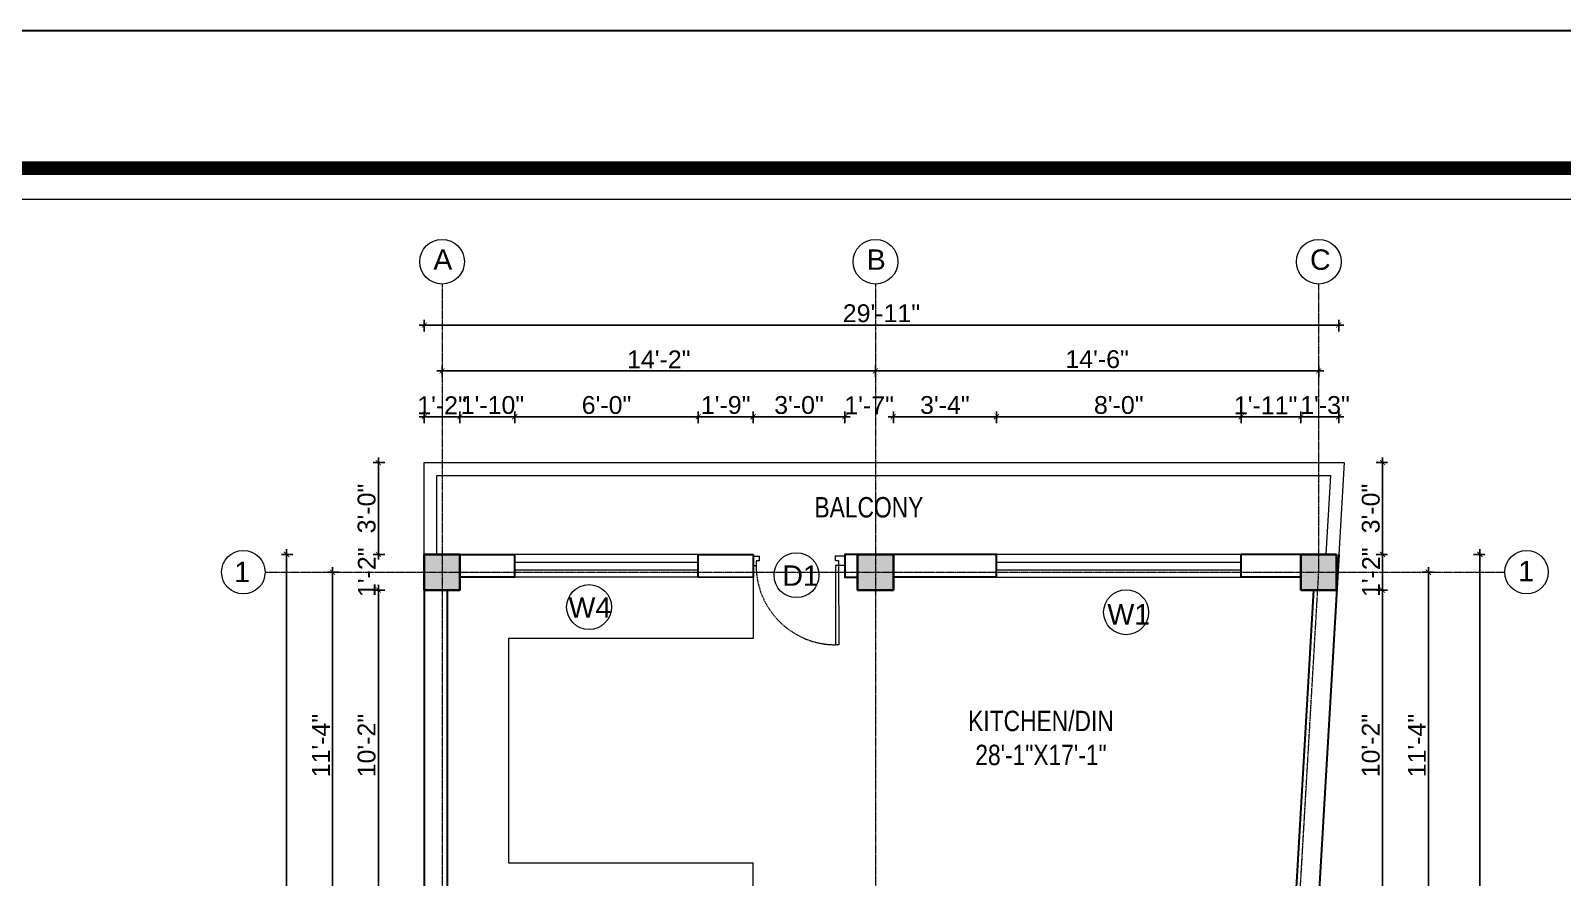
# Model space of a CAD drawing. Header units: inches. Extents: x 94382 to 101671, y 6219 to 10323.
# Drawn here: x 95081 to 95682, y 7493 to 7826 of the extents above; entities that cross this region are included whole.
import ezdxf

# ---------------------------------------------------------------- set-up
doc = ezdxf.new("R2010")
doc.units = ezdxf.units.IN
doc.header["$MEASUREMENT"] = 0
doc.linetypes.add('CENTER', pattern=[2, 1.25, -0.25, 0.25, -0.25])
doc.linetypes.add('HIDDEN', pattern=[0.375, 0.25, -0.125])
for name, color, linetype, lineweight in [('Annotate-Lite.w', 4, 'Continuous', 9), ('Annotations-Bold.w', 2, 'Continuous', 13), ('COLOUM', 3, 'Continuous', 35), ('DIM-2', 4, 'Continuous', 20), ('Door-Window.w', 4, 'Continuous', 15), ('FURNT', 31, 'Continuous', 15), ('wall', 240, 'Continuous', 30), ('wall light', 6, 'Continuous', 18), ('window', 130, 'Continuous', 13)]:
    doc.layers.add(name, color=color, linetype=linetype, lineweight=lineweight)
doc.styles.add('ARAIL', font='arial.ttf')
doc.styles.add('DIM', font='arial.ttf', dxfattribs={"width": 0.8})
doc.styles.add('gaurav', font='arial.ttf')
doc.dimstyles.new('8 inch dim', dxfattribs={"dimtxt": 7, "dimasz": 2, "dimexe": 2, "dimexo": 1, "dimgap": 1, "dimtad": 1, "dimdec": 0, "dimzin": 3, "dimdsep": 46, "dimlunit": 4, "dimtxsty": 'ARAIL', "dimblk": 'ARCHTICK', "dimcen": 0.09, "dimdle": 2, "dimadec": 0, "dimazin": 0, "dimtfac": 1, "dimtdec": 0, "dimtix": 1, "dimtofl": 0, "dimtmove": 1, "dimatfit": 3, "dimldrblk": 'ARCHTICK', "dimfxlon": 1, "dimtolj": 1, "dimtzin": 0, "dimarcsym": 0})

# ---------------------------------------------------------------- blocks, each defined once
blk = doc.blocks.new('column 14')
at = {"layer": 'COLOUM'}
h = blk.add_hatch(color=256, dxfattribs=at)
h.dxf.hatch_style = 1
h.paths.add_polyline_path([(7, 7), (-7, 7), (-7, -7), (7, -7)])
blk.add_lwpolyline([(7, 7), (7, -7), (-7, -7), (-7, 7)], close=True, dxfattribs=at)
blk = doc.blocks.new('*U9')
at = {"layer": 'Door-Window.w', "ltscale": 3}
for p, q in [((11067.44, 10097.93), (11092.24, 10116.76)), ((11068.18, 10096.96), (11093, 10115.8)), ((11092.24, 10116.76), (11093, 10115.8)), ((11063.03, 10097.66), (11065.96, 10099.89)), ((11065.25, 10094.74), (11063.03, 10097.66)), ((11066.71, 10095.85), (11065.25, 10094.74)), ((11065.96, 10099.89), (11067.44, 10097.93)), ((11065.97, 10096.82), (11067.44, 10097.93)), ((11066.71, 10095.85), (11065.97, 10096.82)), ((11067.44, 10097.93), (11068.18, 10096.96)), ((11084.8, 10072.06), (11083.33, 10070.95)), ((11084.8, 10072.06), (11085.54, 10071.08)), ((11085.54, 10071.08), (11087, 10072.19)), ((11087.74, 10071.22), (11087, 10072.19)), ((11084.81, 10068.99), (11083.33, 10070.95)), ((11084.81, 10068.99), (11087.74, 10071.22))]:
    blk.add_line(p, q, dxfattribs=at)
at = {"layer": 'Door-Window.w', "color": 9, "linetype": 'HIDDEN', "lineweight": 18}
blk.add_arc((11068.18, 10096.96), 31.16, 307.2347, 37.1906, dxfattribs=at)
blk = doc.blocks.new('_ArchTick')
at = {"color": 0, "linetype": 'ByBlock', "const_width": 0.15}
blk.add_lwpolyline([(-0.5, -0.5), (0.5, 0.5)], dxfattribs=at)
blk = doc.blocks.new('*D258')
at = {"layer": 'Defpoints', "color": 0, "transparency": 16777216}
for p in [(95235.56, 7620.06), (95217.56, 7606.06), (95235.56, 7606.06)]:
    blk.add_point(p, dxfattribs=at)
at = {"layer": 'DIM-2', "color": 0, "lineweight": -2, "transparency": 16777216}
for p, q in [((95220.06, 7620.06), (95215.56, 7620.06)), ((95217.56, 7620.06), (95217.56, 7622.06)), ((95220.06, 7606.06), (95215.56, 7606.06)), ((95217.56, 7606.06), (95217.56, 7604.06))]:
    blk.add_line(p, q, dxfattribs=at)
at = {"layer": 'DIM-2', "color": 0, "lineweight": -2, "transparency": 16777216, "xscale": 2, "yscale": 2, "zscale": 2}
for p, rotation in [((95217.56, 7620.06), 270), ((95217.56, 7606.06), 90)]:
    blk.add_blockref('_ArchTick', p, dxfattribs=dict(at, rotation=rotation))
at = {"layer": 'DIM-2', "color": 0, "transparency": 16777216, "insert": (95213.04, 7613.06), "char_height": 7, "attachment_point": 5, "rotation": 90, "style": 'ARAIL'}
blk.add_mtext('\\A1;1\'-2"', dxfattribs=at)
blk = doc.blocks.new('*D259')
at = {"layer": 'Defpoints', "color": 0, "transparency": 16777216}
for p in [(95235.56, 7606.06), (95217.56, 7484.06), (95235.56, 7484.06)]:
    blk.add_point(p, dxfattribs=at)
at = {"layer": 'DIM-2', "color": 0, "lineweight": -2, "transparency": 16777216}
for p, q in [((95217.56, 7608.06), (95217.56, 7482.06)), ((95220.06, 7606.06), (95215.56, 7606.06)), ((95220.06, 7484.06), (95215.56, 7484.06))]:
    blk.add_line(p, q, dxfattribs=at)
at = {"layer": 'DIM-2', "color": 0, "lineweight": -2, "transparency": 16777216, "xscale": 2, "yscale": 2, "zscale": 2}
for p, rotation in [((95217.56, 7606.06), 90), ((95217.56, 7484.06), 270)]:
    blk.add_blockref('_ArchTick', p, dxfattribs=dict(at, rotation=rotation))
at = {"layer": 'DIM-2', "color": 0, "transparency": 16777216, "insert": (95212.98, 7545.06), "char_height": 7, "attachment_point": 5, "rotation": 90, "style": 'ARAIL'}
blk.add_mtext('\\A1;10\'-2"', dxfattribs=at)
blk = doc.blocks.new('*D264')
at = {"layer": 'Defpoints', "color": 0, "transparency": 16777216}
for p in [(95199.56, 7613.06), (95235.56, 7613.06), (95235.56, 7477.06)]:
    blk.add_point(p, dxfattribs=at)
at = {"layer": 'DIM-2', "color": 0, "lineweight": -2, "transparency": 16777216}
for p, q in [((95202.06, 7613.06), (95197.56, 7613.06)), ((95199.56, 7475.06), (95199.56, 7615.06)), ((95202.06, 7477.06), (95197.56, 7477.06))]:
    blk.add_line(p, q, dxfattribs=at)
at = {"layer": 'DIM-2', "color": 0, "lineweight": -2, "transparency": 16777216, "xscale": 2, "yscale": 2, "zscale": 2}
for p, rotation in [((95199.56, 7613.06), 90), ((95199.56, 7477.06), 270)]:
    blk.add_blockref('_ArchTick', p, dxfattribs=dict(at, rotation=rotation))
at = {"layer": 'DIM-2', "color": 0, "transparency": 16777216, "insert": (95195.04, 7545.06), "char_height": 7, "attachment_point": 5, "rotation": 90, "style": 'ARAIL'}
blk.add_mtext('\\A1;11\'-4"', dxfattribs=at)
blk = doc.blocks.new('*D265')
at = {"layer": 'Defpoints', "color": 0, "transparency": 16777216}
for p in [(95593.43, 7606.06), (95585.5, 7484.06), (95611.43, 7484.06)]:
    blk.add_point(p, dxfattribs=at)
at = {"layer": 'DIM-2', "color": 0, "lineweight": -2, "transparency": 16777216}
for p, q in [((95611.43, 7608.06), (95611.43, 7482.06)), ((95608.93, 7606.06), (95613.43, 7606.06)), ((95608.93, 7484.06), (95613.43, 7484.06))]:
    blk.add_line(p, q, dxfattribs=at)
at = {"layer": 'DIM-2', "color": 0, "lineweight": -2, "transparency": 16777216, "xscale": 2, "yscale": 2, "zscale": 2}
for p, rotation in [((95611.43, 7606.06), 90), ((95611.43, 7484.06), 270)]:
    blk.add_blockref('_ArchTick', p, dxfattribs=dict(at, rotation=rotation))
at = {"layer": 'DIM-2', "color": 0, "transparency": 16777216, "insert": (95606.86, 7545.06), "char_height": 7, "attachment_point": 5, "rotation": 90, "style": 'ARAIL'}
blk.add_mtext('\\A1;10\'-2"', dxfattribs=at)
blk = doc.blocks.new('*D271')
at = {"layer": 'Defpoints', "color": 0, "transparency": 16777216}
for p in [(95586.43, 7613.06), (95629.43, 7613.06), (95578.5, 7477.06)]:
    blk.add_point(p, dxfattribs=at)
at = {"layer": 'DIM-2', "color": 0, "lineweight": -2, "transparency": 16777216}
for p, q in [((95626.93, 7613.06), (95631.43, 7613.06)), ((95629.43, 7475.06), (95629.43, 7615.06)), ((95626.93, 7477.06), (95631.43, 7477.06))]:
    blk.add_line(p, q, dxfattribs=at)
at = {"layer": 'DIM-2', "color": 0, "lineweight": -2, "transparency": 16777216, "xscale": 2, "yscale": 2, "zscale": 2}
for p, rotation in [((95629.43, 7613.06), 90), ((95629.43, 7477.06), 270)]:
    blk.add_blockref('_ArchTick', p, dxfattribs=dict(at, rotation=rotation))
at = {"layer": 'DIM-2', "color": 0, "transparency": 16777216, "insert": (95624.92, 7545.06), "char_height": 7, "attachment_point": 5, "rotation": 90, "style": 'ARAIL'}
blk.add_mtext('\\A1;11\'-4"', dxfattribs=at)
blk = doc.blocks.new('*D272')
at = {"layer": 'Defpoints', "color": 0, "transparency": 16777216}
for p in [(95594.25, 7620.06), (95611.43, 7620.06), (95593.43, 7606.06)]:
    blk.add_point(p, dxfattribs=at)
at = {"layer": 'DIM-2', "color": 0, "lineweight": -2, "transparency": 16777216}
for p, q in [((95608.93, 7620.06), (95613.43, 7620.06)), ((95611.43, 7604.06), (95611.43, 7622.06)), ((95608.93, 7606.06), (95613.43, 7606.06))]:
    blk.add_line(p, q, dxfattribs=at)
at = {"layer": 'DIM-2', "color": 0, "lineweight": -2, "transparency": 16777216, "xscale": 2, "yscale": 2, "zscale": 2}
for p, rotation in [((95611.43, 7620.06), 90), ((95611.43, 7606.06), 270)]:
    blk.add_blockref('_ArchTick', p, dxfattribs=dict(at, rotation=rotation))
at = {"layer": 'DIM-2', "color": 0, "transparency": 16777216, "insert": (95606.92, 7613.06), "char_height": 7, "attachment_point": 5, "rotation": 90, "style": 'ARAIL'}
blk.add_mtext('\\A1;1\'-2"', dxfattribs=at)
blk = doc.blocks.new('*D273')
at = {"layer": 'Defpoints', "color": 0, "transparency": 16777216}
for p in [(95596.35, 7656.06), (95611.43, 7656.06), (95593.43, 7620.06)]:
    blk.add_point(p, dxfattribs=at)
at = {"layer": 'DIM-2', "color": 0, "lineweight": -2, "transparency": 16777216}
for p, q in [((95608.93, 7656.06), (95613.43, 7656.06)), ((95611.43, 7618.06), (95611.43, 7658.06)), ((95608.93, 7620.06), (95613.43, 7620.06))]:
    blk.add_line(p, q, dxfattribs=at)
at = {"layer": 'DIM-2', "color": 0, "lineweight": -2, "transparency": 16777216, "xscale": 2, "yscale": 2, "zscale": 2}
for p, rotation in [((95611.43, 7656.06), 90), ((95611.43, 7620.06), 270)]:
    blk.add_blockref('_ArchTick', p, dxfattribs=dict(at, rotation=rotation))
at = {"layer": 'DIM-2', "color": 0, "transparency": 16777216, "insert": (95606.85, 7638.06), "char_height": 7, "attachment_point": 5, "rotation": 90, "style": 'ARAIL'}
blk.add_mtext('\\A1;3\'-0"', dxfattribs=at)
blk = doc.blocks.new('*D274')
at = {"layer": 'Defpoints', "color": 0, "transparency": 16777216}
for p in [(95217.56, 7656.06), (95235.56, 7656.06), (95235.56, 7620.06)]:
    blk.add_point(p, dxfattribs=at)
at = {"layer": 'DIM-2', "color": 0, "lineweight": -2, "transparency": 16777216}
for p, q in [((95220.06, 7656.06), (95215.56, 7656.06)), ((95217.56, 7618.06), (95217.56, 7658.06)), ((95220.06, 7620.06), (95215.56, 7620.06))]:
    blk.add_line(p, q, dxfattribs=at)
at = {"layer": 'DIM-2', "color": 0, "lineweight": -2, "transparency": 16777216, "xscale": 2, "yscale": 2, "zscale": 2}
for p, rotation in [((95217.56, 7656.06), 90), ((95217.56, 7620.06), 270)]:
    blk.add_blockref('_ArchTick', p, dxfattribs=dict(at, rotation=rotation))
at = {"layer": 'DIM-2', "color": 0, "transparency": 16777216, "insert": (95212.98, 7638.06), "char_height": 7, "attachment_point": 5, "rotation": 90, "style": 'ARAIL'}
blk.add_mtext('\\A1;3\'-0"', dxfattribs=at)
blk = doc.blocks.new('*D257')
at = {"layer": 'Defpoints', "color": 0, "transparency": 16777216}
for p in [(95235.56, 7620.06), (95181.56, 7327.06), (95235.56, 7327.06)]:
    blk.add_point(p, dxfattribs=at)
at = {"layer": 'DIM-2', "color": 0, "lineweight": -2, "transparency": 16777216}
for p, q in [((95184.06, 7620.06), (95179.56, 7620.06)), ((95181.56, 7622.06), (95181.56, 7325.06)), ((95184.06, 7327.06), (95179.56, 7327.06))]:
    blk.add_line(p, q, dxfattribs=at)
at = {"layer": 'DIM-2', "color": 0, "lineweight": -2, "transparency": 16777216, "xscale": 2, "yscale": 2, "zscale": 2}
for p, rotation in [((95181.56, 7620.06), 90), ((95181.56, 7327.06), 270)]:
    blk.add_blockref('_ArchTick', p, dxfattribs=dict(at, rotation=rotation))
at = {"layer": 'DIM-2', "color": 0, "transparency": 16777216, "insert": (95176.98, 7473.56), "char_height": 7, "attachment_point": 5, "rotation": 90, "style": 'ARAIL'}
blk.add_mtext('\\A1;24\'-5"', dxfattribs=at)
blk = doc.blocks.new('*D285')
at = {"layer": 'Defpoints', "color": 0, "transparency": 16777216}
for p in [(95249.56, 7674.06), (95235.56, 7620.06), (95249.56, 7620.06)]:
    blk.add_point(p, dxfattribs=at)
at = {"layer": 'DIM-2', "color": 0, "lineweight": -2, "transparency": 16777216}
for p, q in [((95233.56, 7674.06), (95251.56, 7674.06)), ((95235.56, 7671.56), (95235.56, 7676.06)), ((95249.56, 7671.56), (95249.56, 7676.06))]:
    blk.add_line(p, q, dxfattribs=at)
at = {"layer": 'DIM-2', "color": 0, "lineweight": -2, "transparency": 16777216, "xscale": 2, "yscale": 2, "zscale": 2, "rotation": 180}
blk.add_blockref('_ArchTick', (95235.56, 7674.06), dxfattribs=at)
at = {"layer": 'DIM-2', "color": 0, "lineweight": -2, "transparency": 16777216, "xscale": 2, "yscale": 2, "zscale": 2}
blk.add_blockref('_ArchTick', (95249.56, 7674.06), dxfattribs=at)
at = {"layer": 'DIM-2', "color": 0, "transparency": 16777216, "insert": (95242.56, 7678.57), "char_height": 7, "attachment_point": 5, "style": 'ARAIL'}
blk.add_mtext('\\A1;1\'-2"', dxfattribs=at)
blk = doc.blocks.new('*D286')
at = {"layer": 'Defpoints', "color": 0, "transparency": 16777216}
for p in [(95271.06, 7674.06), (95249.56, 7620.06), (95271.06, 7620.06)]:
    blk.add_point(p, dxfattribs=at)
at = {"layer": 'DIM-2', "color": 0, "lineweight": -2, "transparency": 16777216}
for p, q in [((95247.56, 7674.06), (95273.06, 7674.06)), ((95249.56, 7671.56), (95249.56, 7676.06)), ((95271.06, 7671.56), (95271.06, 7676.06))]:
    blk.add_line(p, q, dxfattribs=at)
at = {"layer": 'DIM-2', "color": 0, "lineweight": -2, "transparency": 16777216, "xscale": 2, "yscale": 2, "zscale": 2, "rotation": 180}
blk.add_blockref('_ArchTick', (95249.56, 7674.06), dxfattribs=at)
at = {"layer": 'DIM-2', "color": 0, "lineweight": -2, "transparency": 16777216, "xscale": 2, "yscale": 2, "zscale": 2}
blk.add_blockref('_ArchTick', (95271.06, 7674.06), dxfattribs=at)
at = {"layer": 'DIM-2', "color": 0, "transparency": 16777216, "insert": (95262.31, 7678.63), "char_height": 7, "attachment_point": 5, "style": 'ARAIL'}
blk.add_mtext('\\A1;1\'-10"', dxfattribs=at)
blk = doc.blocks.new('*D287')
at = {"layer": 'Defpoints', "color": 0, "transparency": 16777216}
for p in [(95343.06, 7674.06), (95271.06, 7620.06), (95343.06, 7620.06)]:
    blk.add_point(p, dxfattribs=at)
at = {"layer": 'DIM-2', "color": 0, "lineweight": -2, "transparency": 16777216}
for p, q in [((95269.06, 7674.06), (95345.06, 7674.06)), ((95271.06, 7671.56), (95271.06, 7676.06)), ((95343.06, 7671.56), (95343.06, 7676.06))]:
    blk.add_line(p, q, dxfattribs=at)
at = {"layer": 'DIM-2', "color": 0, "lineweight": -2, "transparency": 16777216, "xscale": 2, "yscale": 2, "zscale": 2, "rotation": 180}
blk.add_blockref('_ArchTick', (95271.06, 7674.06), dxfattribs=at)
at = {"layer": 'DIM-2', "color": 0, "lineweight": -2, "transparency": 16777216, "xscale": 2, "yscale": 2, "zscale": 2}
blk.add_blockref('_ArchTick', (95343.06, 7674.06), dxfattribs=at)
at = {"layer": 'DIM-2', "color": 0, "transparency": 16777216, "insert": (95307.06, 7678.63), "char_height": 7, "attachment_point": 5, "style": 'ARAIL'}
blk.add_mtext('\\A1;6\'-0"', dxfattribs=at)
blk = doc.blocks.new('*D288')
at = {"layer": 'Defpoints', "color": 0, "transparency": 16777216}
for p in [(95364.55, 7674.06), (95343.06, 7620.06), (95364.55, 7620.05)]:
    blk.add_point(p, dxfattribs=at)
at = {"layer": 'DIM-2', "color": 0, "lineweight": -2, "transparency": 16777216}
for p, q in [((95341.06, 7674.06), (95366.55, 7674.06)), ((95343.06, 7671.56), (95343.06, 7676.06)), ((95364.55, 7671.56), (95364.55, 7676.06))]:
    blk.add_line(p, q, dxfattribs=at)
at = {"layer": 'DIM-2', "color": 0, "lineweight": -2, "transparency": 16777216, "xscale": 2, "yscale": 2, "zscale": 2, "rotation": 180}
blk.add_blockref('_ArchTick', (95343.06, 7674.06), dxfattribs=at)
at = {"layer": 'DIM-2', "color": 0, "lineweight": -2, "transparency": 16777216, "xscale": 2, "yscale": 2, "zscale": 2}
blk.add_blockref('_ArchTick', (95364.55, 7674.06), dxfattribs=at)
at = {"layer": 'DIM-2', "color": 0, "transparency": 16777216, "insert": (95353.81, 7678.63), "char_height": 7, "attachment_point": 5, "style": 'ARAIL'}
blk.add_mtext('\\A1;1\'-9"', dxfattribs=at)
blk = doc.blocks.new('*D289')
at = {"layer": 'Defpoints', "color": 0, "transparency": 16777216}
for p in [(95400.56, 7674.06), (95364.55, 7620.05), (95400.56, 7620.06)]:
    blk.add_point(p, dxfattribs=at)
at = {"layer": 'DIM-2', "color": 0, "lineweight": -2, "transparency": 16777216}
for p, q in [((95362.55, 7674.06), (95402.56, 7674.06)), ((95364.55, 7671.56), (95364.55, 7676.06)), ((95400.56, 7671.56), (95400.56, 7676.06))]:
    blk.add_line(p, q, dxfattribs=at)
at = {"layer": 'DIM-2', "color": 0, "lineweight": -2, "transparency": 16777216, "xscale": 2, "yscale": 2, "zscale": 2, "rotation": 180}
blk.add_blockref('_ArchTick', (95364.55, 7674.06), dxfattribs=at)
at = {"layer": 'DIM-2', "color": 0, "lineweight": -2, "transparency": 16777216, "xscale": 2, "yscale": 2, "zscale": 2}
blk.add_blockref('_ArchTick', (95400.56, 7674.06), dxfattribs=at)
at = {"layer": 'DIM-2', "color": 0, "transparency": 16777216, "insert": (95382.56, 7678.63), "char_height": 7, "attachment_point": 5, "style": 'ARAIL'}
blk.add_mtext('\\A1;3\'-0"', dxfattribs=at)
blk = doc.blocks.new('*D290')
at = {"layer": 'Defpoints', "color": 0, "transparency": 16777216}
for p in [(95419.56, 7674.06), (95400.56, 7620.06), (95419.56, 7620.06)]:
    blk.add_point(p, dxfattribs=at)
at = {"layer": 'DIM-2', "color": 0, "lineweight": -2, "transparency": 16777216}
for p, q in [((95400.56, 7674.06), (95398.56, 7674.06)), ((95400.56, 7671.56), (95400.56, 7676.06)), ((95419.56, 7671.56), (95419.56, 7676.06)), ((95419.56, 7674.06), (95421.56, 7674.06))]:
    blk.add_line(p, q, dxfattribs=at)
at = {"layer": 'DIM-2', "color": 0, "lineweight": -2, "transparency": 16777216, "xscale": 2, "yscale": 2, "zscale": 2}
blk.add_blockref('_ArchTick', (95400.56, 7674.06), dxfattribs=at)
at = {"layer": 'DIM-2', "color": 0, "lineweight": -2, "transparency": 16777216, "xscale": 2, "yscale": 2, "zscale": 2, "rotation": 180}
blk.add_blockref('_ArchTick', (95419.56, 7674.06), dxfattribs=at)
at = {"layer": 'DIM-2', "color": 0, "transparency": 16777216, "insert": (95410.06, 7678.57), "char_height": 7, "attachment_point": 5, "style": 'ARAIL'}
blk.add_mtext('\\A1;1\'-7"', dxfattribs=at)
blk = doc.blocks.new('*D291')
at = {"layer": 'Defpoints', "color": 0, "transparency": 16777216}
for p in [(95459.99, 7674.06), (95419.56, 7620.06), (95459.99, 7620.06)]:
    blk.add_point(p, dxfattribs=at)
at = {"layer": 'DIM-2', "color": 0, "lineweight": -2, "transparency": 16777216}
for p, q in [((95417.56, 7674.06), (95461.99, 7674.06)), ((95419.56, 7671.56), (95419.56, 7676.06)), ((95459.99, 7671.56), (95459.99, 7676.06))]:
    blk.add_line(p, q, dxfattribs=at)
at = {"layer": 'DIM-2', "color": 0, "lineweight": -2, "transparency": 16777216, "xscale": 2, "yscale": 2, "zscale": 2, "rotation": 180}
blk.add_blockref('_ArchTick', (95419.56, 7674.06), dxfattribs=at)
at = {"layer": 'DIM-2', "color": 0, "lineweight": -2, "transparency": 16777216, "xscale": 2, "yscale": 2, "zscale": 2}
blk.add_blockref('_ArchTick', (95459.99, 7674.06), dxfattribs=at)
at = {"layer": 'DIM-2', "color": 0, "transparency": 16777216, "insert": (95439.77, 7678.63), "char_height": 7, "attachment_point": 5, "style": 'ARAIL'}
blk.add_mtext('\\A1;3\'-4"', dxfattribs=at)
blk = doc.blocks.new('*D292')
at = {"layer": 'Defpoints', "color": 0, "transparency": 16777216}
for p in [(95555.99, 7674.06), (95459.99, 7620.06), (95555.99, 7620.06)]:
    blk.add_point(p, dxfattribs=at)
at = {"layer": 'DIM-2', "color": 0, "lineweight": -2, "transparency": 16777216}
for p, q in [((95457.99, 7674.06), (95557.99, 7674.06)), ((95459.99, 7671.56), (95459.99, 7676.06)), ((95555.99, 7671.56), (95555.99, 7676.06))]:
    blk.add_line(p, q, dxfattribs=at)
at = {"layer": 'DIM-2', "color": 0, "lineweight": -2, "transparency": 16777216, "xscale": 2, "yscale": 2, "zscale": 2, "rotation": 180}
blk.add_blockref('_ArchTick', (95459.99, 7674.06), dxfattribs=at)
at = {"layer": 'DIM-2', "color": 0, "lineweight": -2, "transparency": 16777216, "xscale": 2, "yscale": 2, "zscale": 2}
blk.add_blockref('_ArchTick', (95555.99, 7674.06), dxfattribs=at)
at = {"layer": 'DIM-2', "color": 0, "transparency": 16777216, "insert": (95507.99, 7678.63), "char_height": 7, "attachment_point": 5, "style": 'ARAIL'}
blk.add_mtext('\\A1;8\'-0"', dxfattribs=at)
blk = doc.blocks.new('*D293')
at = {"layer": 'Defpoints', "color": 0, "transparency": 16777216}
for p in [(95579.43, 7674.06), (95555.99, 7620.06), (95579.43, 7620.06)]:
    blk.add_point(p, dxfattribs=at)
at = {"layer": 'DIM-2', "color": 0, "lineweight": -2, "transparency": 16777216}
for p, q in [((95553.99, 7674.06), (95581.43, 7674.06)), ((95555.99, 7671.56), (95555.99, 7676.06)), ((95579.43, 7671.56), (95579.43, 7676.06))]:
    blk.add_line(p, q, dxfattribs=at)
at = {"layer": 'DIM-2', "color": 0, "lineweight": -2, "transparency": 16777216, "xscale": 2, "yscale": 2, "zscale": 2, "rotation": 180}
blk.add_blockref('_ArchTick', (95555.99, 7674.06), dxfattribs=at)
at = {"layer": 'DIM-2', "color": 0, "lineweight": -2, "transparency": 16777216, "xscale": 2, "yscale": 2, "zscale": 2}
blk.add_blockref('_ArchTick', (95579.43, 7674.06), dxfattribs=at)
at = {"layer": 'DIM-2', "color": 0, "transparency": 16777216, "insert": (95565.58, 7678.57), "char_height": 7, "attachment_point": 5, "style": 'ARAIL'}
blk.add_mtext('\\A1;1\'-11"', dxfattribs=at)
blk = doc.blocks.new('*D294')
at = {"layer": 'Defpoints', "color": 0, "transparency": 16777216}
for p in [(95594.25, 7674.06), (95579.43, 7620.06), (95594.25, 7620.06)]:
    blk.add_point(p, dxfattribs=at)
at = {"layer": 'DIM-2', "color": 0, "lineweight": -2, "transparency": 16777216}
for p, q in [((95577.43, 7674.06), (95596.25, 7674.06)), ((95579.43, 7671.56), (95579.43, 7676.06)), ((95594.25, 7671.56), (95594.25, 7676.06))]:
    blk.add_line(p, q, dxfattribs=at)
at = {"layer": 'DIM-2', "color": 0, "lineweight": -2, "transparency": 16777216, "xscale": 2, "yscale": 2, "zscale": 2, "rotation": 180}
blk.add_blockref('_ArchTick', (95579.43, 7674.06), dxfattribs=at)
at = {"layer": 'DIM-2', "color": 0, "lineweight": -2, "transparency": 16777216, "xscale": 2, "yscale": 2, "zscale": 2}
blk.add_blockref('_ArchTick', (95594.25, 7674.06), dxfattribs=at)
at = {"layer": 'DIM-2', "color": 0, "transparency": 16777216, "insert": (95588.88, 7678.63), "char_height": 7, "attachment_point": 5, "style": 'ARAIL'}
blk.add_mtext('\\A1;1\'-3"', dxfattribs=at)
blk = doc.blocks.new('*D283')
at = {"layer": 'Defpoints', "color": 0, "transparency": 16777216}
for p in [(95412.56, 7692.06), (95242.56, 7620.06), (95412.56, 7620.06)]:
    blk.add_point(p, dxfattribs=at)
at = {"layer": 'DIM-2', "color": 0, "lineweight": -2, "transparency": 16777216}
for p, q in [((95240.56, 7692.06), (95414.56, 7692.06)), ((95242.56, 7689.56), (95242.56, 7694.06)), ((95412.56, 7689.56), (95412.56, 7694.06))]:
    blk.add_line(p, q, dxfattribs=at)
at = {"layer": 'DIM-2', "color": 0, "lineweight": -2, "transparency": 16777216, "xscale": 2, "yscale": 2, "zscale": 2, "rotation": 180}
blk.add_blockref('_ArchTick', (95242.56, 7692.06), dxfattribs=at)
at = {"layer": 'DIM-2', "color": 0, "lineweight": -2, "transparency": 16777216, "xscale": 2, "yscale": 2, "zscale": 2}
blk.add_blockref('_ArchTick', (95412.56, 7692.06), dxfattribs=at)
at = {"layer": 'DIM-2', "color": 0, "transparency": 16777216, "insert": (95327.56, 7696.57), "char_height": 7, "attachment_point": 5, "style": 'ARAIL'}
blk.add_mtext('\\A1;14\'-2"', dxfattribs=at)
blk = doc.blocks.new('*D284')
at = {"layer": 'Defpoints', "color": 0, "transparency": 16777216}
for p in [(95586.43, 7692.06), (95412.56, 7620.06), (95586.43, 7620.06)]:
    blk.add_point(p, dxfattribs=at)
at = {"layer": 'DIM-2', "color": 0, "lineweight": -2, "transparency": 16777216}
for p, q in [((95410.56, 7692.06), (95588.43, 7692.06)), ((95412.56, 7689.56), (95412.56, 7694.06)), ((95586.43, 7689.56), (95586.43, 7694.06))]:
    blk.add_line(p, q, dxfattribs=at)
at = {"layer": 'DIM-2', "color": 0, "lineweight": -2, "transparency": 16777216, "xscale": 2, "yscale": 2, "zscale": 2, "rotation": 180}
blk.add_blockref('_ArchTick', (95412.56, 7692.06), dxfattribs=at)
at = {"layer": 'DIM-2', "color": 0, "lineweight": -2, "transparency": 16777216, "xscale": 2, "yscale": 2, "zscale": 2}
blk.add_blockref('_ArchTick', (95586.43, 7692.06), dxfattribs=at)
at = {"layer": 'DIM-2', "color": 0, "transparency": 16777216, "insert": (95499.49, 7696.63), "char_height": 7, "attachment_point": 5, "style": 'ARAIL'}
blk.add_mtext('\\A1;14\'-6"', dxfattribs=at)
blk = doc.blocks.new('*D256')
at = {"layer": 'Defpoints', "color": 0, "transparency": 16777216}
for p in [(95235.56, 7710.06), (95235.56, 7620.06), (95594.25, 7620.06)]:
    blk.add_point(p, dxfattribs=at)
at = {"layer": 'DIM-2', "color": 0, "lineweight": -2, "transparency": 16777216}
for p, q in [((95596.25, 7710.06), (95233.56, 7710.06)), ((95235.56, 7707.56), (95235.56, 7712.06)), ((95594.25, 7707.56), (95594.25, 7712.06))]:
    blk.add_line(p, q, dxfattribs=at)
at = {"layer": 'DIM-2', "color": 0, "lineweight": -2, "transparency": 16777216, "xscale": 2, "yscale": 2, "zscale": 2, "rotation": 180}
blk.add_blockref('_ArchTick', (95235.56, 7710.06), dxfattribs=at)
at = {"layer": 'DIM-2', "color": 0, "lineweight": -2, "transparency": 16777216, "xscale": 2, "yscale": 2, "zscale": 2}
blk.add_blockref('_ArchTick', (95594.25, 7710.06), dxfattribs=at)
at = {"layer": 'DIM-2', "color": 0, "transparency": 16777216, "insert": (95414.9, 7714.63), "char_height": 7, "attachment_point": 5, "style": 'ARAIL'}
blk.add_mtext('\\A1;29\'-11"', dxfattribs=at)
blk = doc.blocks.new('*D255')
at = {"layer": 'Defpoints', "color": 0, "transparency": 16777216}
for p in [(95594.25, 7620.06), (95649.62, 7620.06), (95577.16, 7327.06)]:
    blk.add_point(p, dxfattribs=at)
at = {"layer": 'DIM-2', "color": 0, "lineweight": -2, "transparency": 16777216}
for p, q in [((95647.12, 7620.06), (95651.62, 7620.06)), ((95649.62, 7325.06), (95649.62, 7622.06)), ((95647.12, 7327.06), (95651.62, 7327.06))]:
    blk.add_line(p, q, dxfattribs=at)
at = {"layer": 'DIM-2', "color": 0, "lineweight": -2, "transparency": 16777216, "xscale": 2, "yscale": 2, "zscale": 2}
for p, rotation in [((95649.62, 7620.06), 90), ((95649.62, 7327.06), 270)]:
    blk.add_blockref('_ArchTick', p, dxfattribs=dict(at, rotation=rotation))
at = {"layer": 'DIM-2', "color": 0, "transparency": 16777216, "insert": (95645.05, 7473.56), "char_height": 7, "attachment_point": 5, "rotation": 90, "style": 'ARAIL'}
blk.add_mtext('\\A1;24\'-5"', dxfattribs=at)

msp = doc.modelspace()

# ---------------------------------------------------------------- linework, layer by layer
at = {"color": 7, "lineweight": 30}
msp.add_line((94480.38, 7825.57), (96620.86, 7825.57), dxfattribs=at)
at = {"color": 7, "lineweight": 30, "const_width": 5.35}
msp.add_lwpolyline([(96567.35, 6273.23), (96567.35, 7771.57), (94533.89, 7771.57), (94533.89, 6273.23)], dxfattribs=at)
at = {"layer": 'Annotate-Lite.w', "ltscale": 0.005}
for centre in [(95381.57, 7611.89), (95300.21, 7599.38), (95510.86, 7597.37)]:
    msp.add_circle(centre, 8.81, dxfattribs=at)
at = {"layer": 'Annotations-Bold.w', "linetype": 'CENTER', "ltscale": 0.3}
for p, q in [((95242.56, 7726.12), (95242.56, 7049.62)), ((95412.56, 7726.12), (95412.56, 7049.62)), ((95173.14, 7613.06), (95659.39, 7613.06))]:
    msp.add_line(p, q, dxfattribs=at)
msp.add_lwpolyline([(95559.83, 7049.62), (95559.83, 7157.06), (95586.43, 7613.06), (95586.43, 7726.12)], dxfattribs=at)
at = {"layer": 'DIM-2'}
msp.add_xline((100526.83, 7759.48), (1, 0), dxfattribs=at)
for centre, radius in [((95242.56, 7734.89), 8.77), ((95412.56, 7734.89), 8.77), ((95586.43, 7734.89), 8.77), ((95164.61, 7613.06), 8.53), ((95667.93, 7613.06), 8.53)]:
    msp.add_circle(centre, radius, dxfattribs=at)
at = {"layer": 'FURNT'}
for p, q in [((95364.55, 7611.05), (95364.55, 7587.05)), ((95268.56, 7587.07), (95268.56, 7499.06)), ((95364.55, 7587.05), (95268.56, 7587.07)), ((95268.56, 7499.06), (95364.56, 7499.06)), ((95364.56, 7475.06), (95364.56, 7499.06))]:
    msp.add_line(p, q, dxfattribs=at)
at = {"layer": 'wall'}
for p, q in [((95249.56, 7620.06), (95271.06, 7620.06)), ((95271.06, 7611.06), (95271.06, 7620.06)), ((95343.06, 7620.06), (95364.55, 7620.05)), ((95343.06, 7611.06), (95343.06, 7620.06)), ((95364.55, 7620.05), (95364.55, 7611.05)), ((95459.99, 7620.06), (95419.56, 7620.06)), ((95459.99, 7611.06), (95459.99, 7620.06)), ((95579.43, 7620.06), (95555.99, 7620.06)), ((95555.99, 7611.06), (95555.99, 7620.06)), ((95594.25, 7620.06), (95581.47, 7401.06)), ((95271.06, 7611.06), (95249.56, 7611.06)), ((95364.55, 7611.05), (95343.06, 7611.06)), ((95459.99, 7611.06), (95419.56, 7611.06)), ((95579.43, 7611.06), (95555.99, 7611.06)), ((95235.56, 7606.06), (95235.56, 7341.06)), ((95244.56, 7606.06), (95244.56, 7341.06))]:
    msp.add_line(p, q, dxfattribs=at)
msp.add_lwpolyline([(95405.56, 7620.06), (95400.56, 7620.06), (95400.56, 7611.06), (95405.56, 7611.06)], close=True, dxfattribs=at)
msp.add_lwpolyline([(95584.41, 7606.06), (95572.75, 7406.06), (95558.66, 7406.06)], dxfattribs=at)
at = {"layer": 'wall light'}
for p, q in [((95235.56, 7620.06), (95235.56, 7656.06)), ((95596.35, 7656.06), (95594.25, 7620.06))]:
    msp.add_line(p, q, dxfattribs=at)
for points in [[(95235.56, 7656.06), (95596.35, 7656.06)], [(95240.56, 7620.06), (95240.56, 7651.06), (95591.05, 7651.06), (95589.24, 7620.06)]]:
    msp.add_lwpolyline(points, dxfattribs=at)
at = {"layer": 'window'}
for p, q in [((95343.06, 7620.06), (95271.06, 7620.06)), ((95555.99, 7620.06), (95459.99, 7620.06)), ((95271.06, 7617.06), (95343.06, 7617.06)), ((95271.06, 7614.06), (95343.06, 7614.06)), ((95459.99, 7617.06), (95555.99, 7617.06)), ((95459.99, 7614.06), (95555.99, 7614.06)), ((95343.06, 7611.06), (95271.06, 7611.06)), ((95459.99, 7611.06), (95555.99, 7611.06))]:
    msp.add_line(p, q, dxfattribs=at)

# ---------------------------------------------------------------- block references
at = {"layer": 'Door-Window.w', "linetype": 'ByBlock', "xscale": 0.999790782091718, "yscale": 0.999790782091718, "zscale": 0.999790782091718, "rotation": 232.8475757098403}
msp.add_blockref('*U9', (94034.06, 22532.26), dxfattribs=at)
at = {"layer": 'wall', "xscale": -1, "rotation": 270}
for p in [(95242.56, 7613.06), (95412.56, 7613.06), (95586.43, 7613.06)]:
    msp.add_blockref('column 14', p, dxfattribs=at)

# ---------------------------------------------------------------- texts
at = {"ltscale": 7, "char_height": 8, "width": 121.9318, "attachment_point": 8, "style": 'DIM'}
for s, insert in [('BALCONY', (95409.98, 7634.44)), ('KITCHEN/DIN\\P28\'-1"X17\'-1"', (95477.46, 7537.26))]:
    msp.add_mtext(s, dxfattribs=dict(at, insert=insert))
at = {"layer": 'Annotate-Lite.w', "ltscale": 0.005, "char_height": 8, "attachment_point": 1, "style": 'gaurav'}
for s, insert in [('D1', (95376.05, 7615.75)), ('W4', (95292.17, 7603.23)), ('W1', (95503.51, 7600.53))]:
    msp.add_mtext_dynamic_manual_height_columns(s, width=8, gutter_width=100, heights=[0], dxfattribs=dict(at, insert=insert))
at = {"layer": 'Annotations-Bold.w', "linetype": 'CENTER', "ltscale": 1.5, "char_height": 8, "attachment_point": 1, "style": 'ARAIL'}
for s, insert in [('A', (95239.13, 7739.72)), ('B', (95409.13, 7739.72)), ('C', (95583, 7739.72)), ('1', (95161.07, 7617.19)), ('1', (95664.69, 7617.52))]:
    msp.add_mtext_dynamic_manual_height_columns(s, width=6.5393, gutter_width=100, heights=[0], dxfattribs=dict(at, insert=insert))

# ---------------------------------------------------------------- dimensions: what is measured, and where the dimension line sits
at = {"layer": 'DIM-2'}
for base, p1, p2, picture, middle in [((95235.56, 7710.06), (95594.25, 7620.06), (95235.56, 7620.06), '*D256', (95414.9, 7714.63)), ((95412.56, 7692.06), (95242.56, 7620.06), (95412.56, 7620.06), '*D283', (95327.56, 7696.57)), ((95586.43, 7692.06), (95412.56, 7620.06), (95586.43, 7620.06), '*D284', (95499.49, 7696.63)), ((95343.06, 7674.06), (95271.06, 7620.06), (95343.06, 7620.06), '*D287', (95307.06, 7678.63)), ((95364.55, 7674.06), (95343.06, 7620.06), (95364.55, 7620.05), '*D288', (95353.81, 7678.63)), ((95400.56, 7674.06), (95364.55, 7620.05), (95400.56, 7620.06), '*D289', (95382.56, 7678.63)), ((95419.56, 7674.06), (95400.56, 7620.06), (95419.56, 7620.06), '*D290', (95410.06, 7678.57)), ((95459.99, 7674.06), (95419.56, 7620.06), (95459.99, 7620.06), '*D291', (95439.77, 7678.63)), ((95555.99, 7674.06), (95459.99, 7620.06), (95555.99, 7620.06), '*D292', (95507.99, 7678.63))]:
    dim = msp.add_linear_dim(base=base, p1=p1, p2=p2, dimstyle='8 inch dim', dxfattribs=at)
    dim.commit()
    dim.dimension.update_dxf_attribs({"geometry": picture, "text_midpoint": middle})
for base, p1, p2, picture, middle in [((95249.56, 7674.06), (95235.56, 7620.06), (95249.56, 7620.06), '*D285', (95242.56, 7674.06)), ((95271.05560076, 7674.0573226), (95249.55560076, 7620.0573226), (95271.05560076, 7620.0573226), '*D286', (95262.31194998, 7674.0573226)), ((95579.43, 7674.06), (95555.99, 7620.06), (95579.43, 7620.06), '*D293', (95565.58, 7674.06)), ((95594.25, 7674.06), (95579.43, 7620.06), (95594.25, 7620.06), '*D294', (95588.88, 7674.06))]:
    dim = msp.add_linear_dim(base=base, p1=p1, p2=p2, dimstyle='8 inch dim', dxfattribs=at)
    dim.commit()
    dim.dimension.update_dxf_attribs({"geometry": picture, "text_midpoint": middle, "dimtype": 128})
for base, p1, p2, picture, middle in [((95217.56, 7656.06), (95235.56, 7620.06), (95235.56, 7656.06), '*D274', (95212.98, 7638.06)), ((95611.43, 7656.06), (95593.43, 7620.06), (95596.35, 7656.06), '*D273', (95606.85, 7638.06)), ((95181.56, 7327.06), (95235.56, 7620.06), (95235.56, 7327.06), '*D257', (95176.98, 7473.56)), ((95217.56, 7606.06), (95235.56, 7620.06), (95235.56, 7606.06), '*D258', (95213.04, 7613.06)), ((95649.62, 7620.06), (95577.16, 7327.06), (95594.25, 7620.06), '*D255', (95645.05, 7473.56)), ((95199.56, 7613.06), (95235.56, 7477.06), (95235.56, 7613.06), '*D264', (95195.04, 7545.06)), ((95629.43, 7613.06), (95578.5, 7477.06), (95586.43, 7613.06), '*D271', (95624.92, 7545.06)), ((95217.56, 7484.06), (95235.56, 7606.06), (95235.56, 7484.06), '*D259', (95212.98, 7545.06)), ((95611.43, 7484.06), (95593.43, 7606.06), (95585.5, 7484.06), '*D265', (95606.86, 7545.06))]:
    dim = msp.add_linear_dim(base=base, p1=p1, p2=p2, angle=90, dimstyle='8 inch dim', dxfattribs=at)
    dim.commit()
    dim.dimension.update_dxf_attribs({"geometry": picture, "text_midpoint": middle})
dim = msp.add_linear_dim(base=(95611.43, 7620.06), p1=(95593.43, 7606.06), p2=(95594.25, 7620.06), angle=90, dimstyle='8 inch dim', dxfattribs=at)
dim.commit()
dim.dimension.update_dxf_attribs({"geometry": '*D272', "text_midpoint": (95611.43, 7613.06), "dimtype": 128})

doc.saveas('drawing.dxf')
